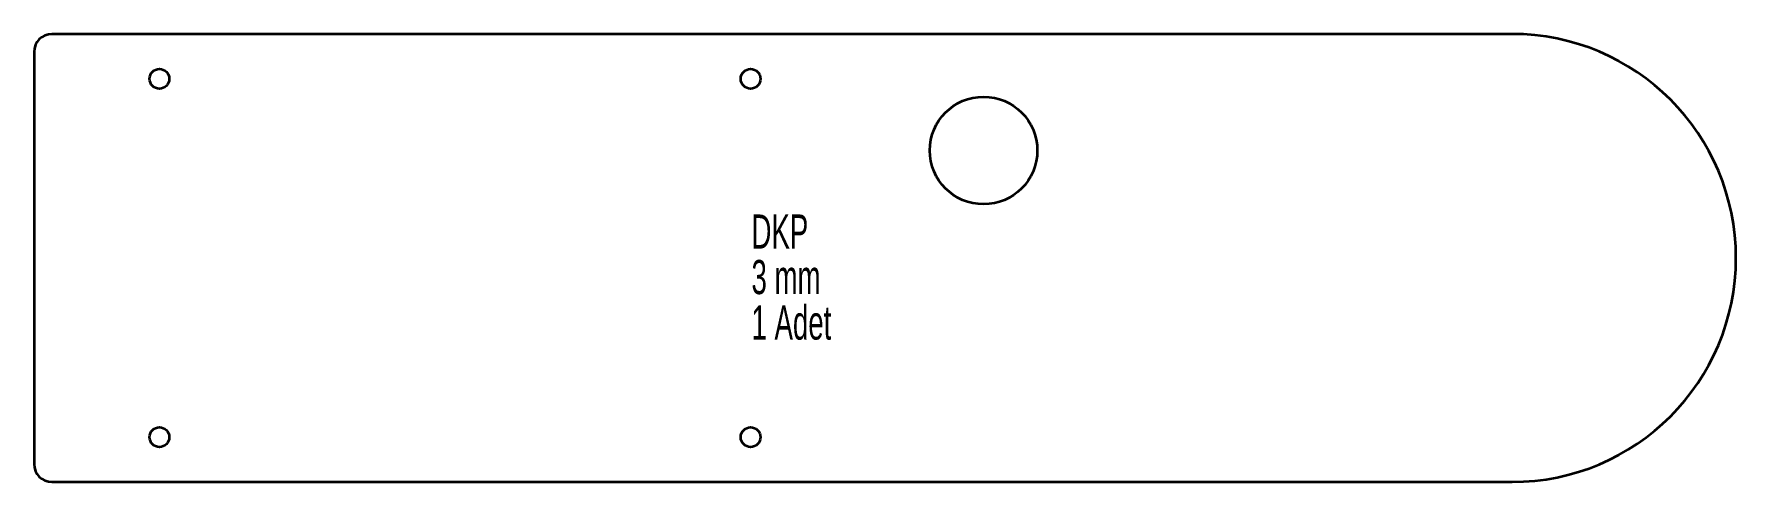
# Model space of a CAD drawing. Header units: millimetres. Extents: x -82 to 393, y 218 to 343.
import ezdxf

# ---------------------------------------------------------------- set-up
doc = ezdxf.new("R2010")
doc.units = ezdxf.units.MM
doc.styles.add('SLDTEXTSTYLE0', font='TXT', dxfattribs={"width": 0.605})

msp = doc.modelspace()

# ---------------------------------------------------------------- linework, layer by layer
at = {"color": 7, "linetype": 'Continuous', "lineweight": 35}
for p, q in [((330.99, 343.26), (-76.51, 343.26)), ((-81.51, 338.26), (-81.51, 223.26)), ((-76.51, 218.26), (330.99, 218.26))]:
    msp.add_line(p, q, dxfattribs=at)
for centre, radius in [((-46.51, 330.76), 2.75), ((118.49, 330.76), 2.75), ((183.49, 310.76), 15), ((-46.51, 230.76), 2.75), ((118.49, 230.76), 2.75)]:
    msp.add_circle(centre, radius, dxfattribs=at)
for centre, radius, start, end in [((-76.51, 338.26), 5, 90, 180), ((330.99, 280.76), 62.5, 270, 90), ((-76.51, 223.26), 5, 180, 270)]:
    msp.add_arc(centre, radius, start, end, dxfattribs=at)

# ---------------------------------------------------------------- texts
at = {"color": 7, "linetype": 'Continuous', "lineweight": 0, "char_height": 9.525, "attachment_point": 1, "style": 'SLDTEXTSTYLE0'}
for s, insert in [('DKP', (118.73, 292.91)), ('3 mm', (118.73, 280.21)), ('1 Adet', (118.73, 267.51))]:
    msp.add_mtext(s, dxfattribs=dict(at, insert=insert))

doc.saveas('drawing.dxf')
